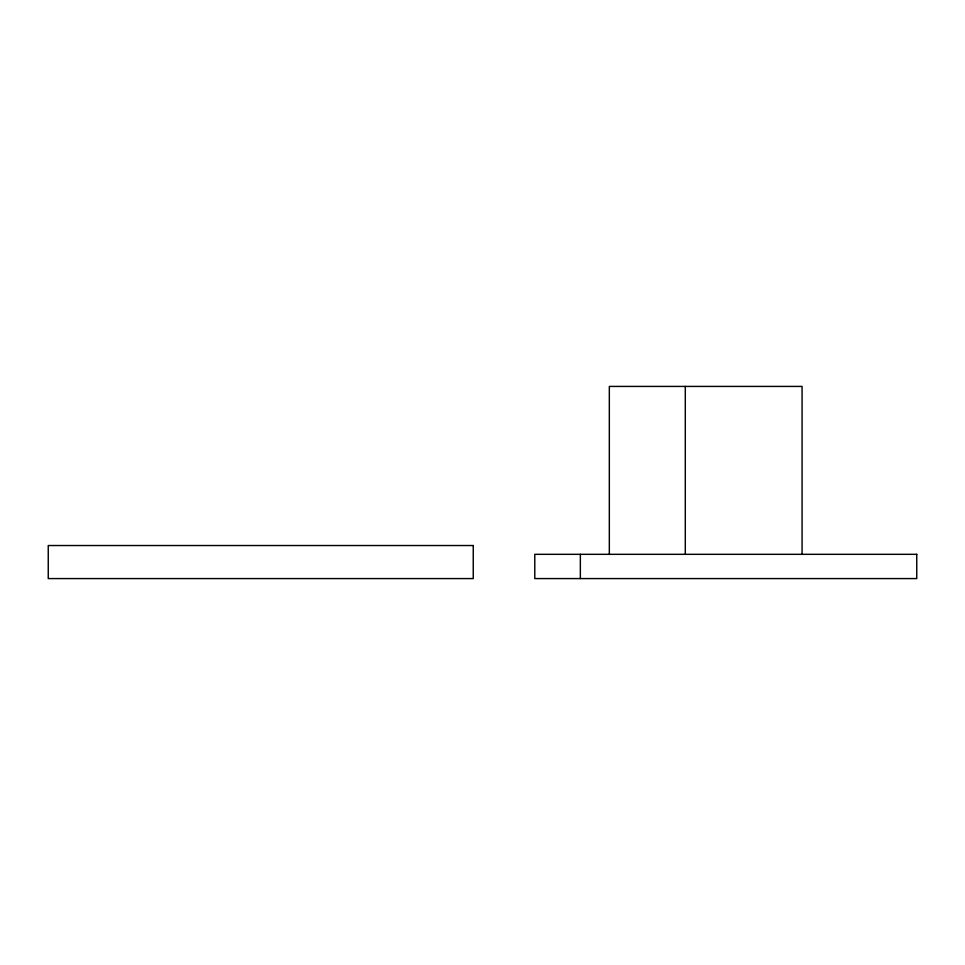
<?xml version="1.0" encoding="UTF-8"?>
<svg xmlns="http://www.w3.org/2000/svg" width="965" height="965" viewBox="0 0 965 965"><rect width="100%" height="100%" fill="white"/><g stroke="black" fill="none" stroke-linecap="round" stroke-linejoin="round"><path stroke-width="1.45" d="M802.072 554.32L802.072 386.422L609.325 386.422L609.325 554.32M685.295 386.422L685.295 554.32M580.351 554.32L580.351 578.578M473.248 545.527L48.25 545.527L48.25 578.578L473.248 578.578L473.248 545.527M916.75 554.32L534.779 554.32L534.779 578.578L916.75 578.578L916.75 554.32"/></g></svg>
